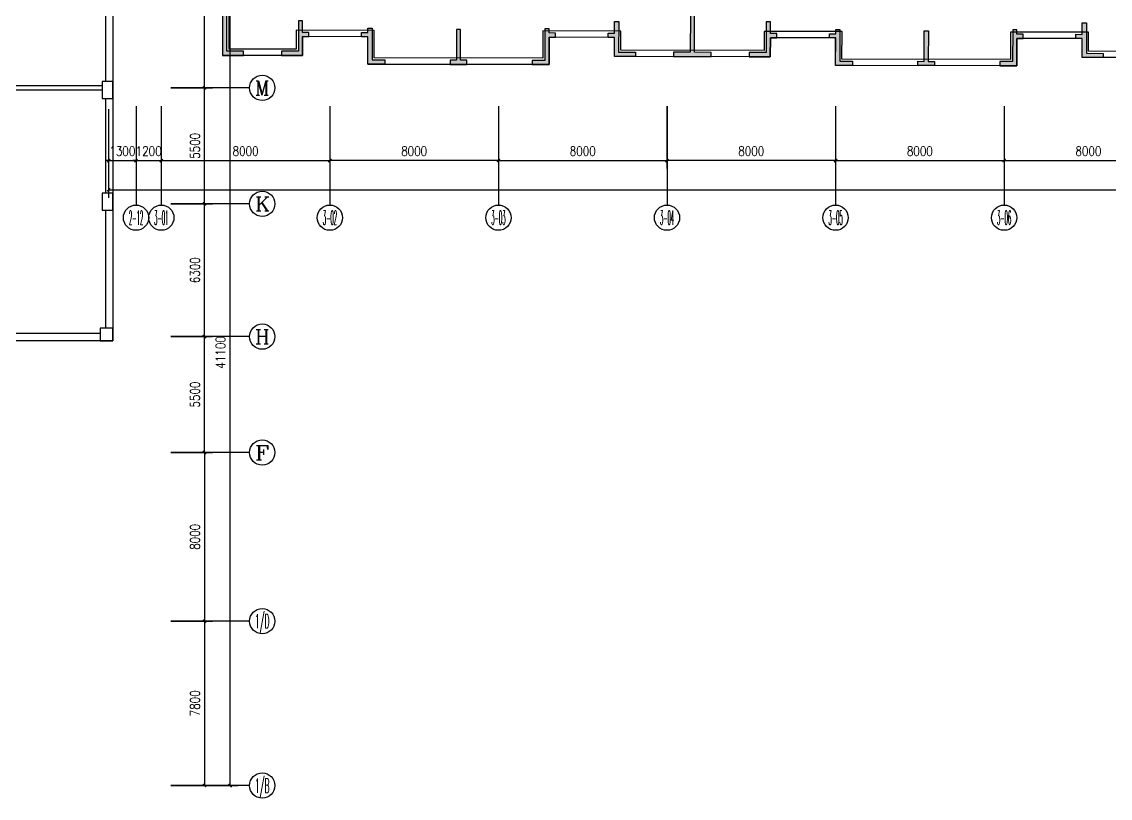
# Model space of a CAD drawing. Extents: x -781653 to 929899, y -295171 to 30012.
# Drawn here: x 326631 to 378290, y -220505 to -183668 of the extents above; entities that cross this region are included whole.
import ezdxf
from ezdxf.enums import TextEntityAlignment as Align

# ---------------------------------------------------------------- set-up
doc = ezdxf.new("R2010")
doc.units = 0
doc.header["$LTSCALE"] = 10
doc.header["$MEASUREMENT"] = 0
doc.linetypes.add('CENTER', pattern=[2, 1.25, -0.25, 0.25, -0.25])
doc.layers.get('0').update_dxf_attribs({"linetype": 'CONTINUOUS'})
doc.layers.get('Defpoints').update_dxf_attribs({"linetype": 'CONTINUOUS'})
for name, color, linetype in [('AXIS', 3, 'CONTINUOUS'), ('AXIS_TEXT', 7, 'CONTINUOUS'), ('COLUMN', 1, 'CONTINUOUS'), ('DOTE', 8, 'CENTER'), ('PUB_DIM', 3, 'CONTINUOUS'), ('solid', 252, 'CONTINUOUS'), ('wall', 8, 'CONTINUOUS'), ('wall-jg', 7, 'CONTINUOUS'), ('结构墙', 1, 'CONTINUOUS'), ('铺地', 30, 'CONTINUOUS')]:
    doc.layers.add(name, color=color, linetype=linetype)
doc.layers.get('DOTE').off()
doc.styles.add('_TCH_AXIS', font='COMPLEX', dxfattribs={"bigfont": 'GBCBIG'})
doc.styles.add('COMPLEX', font='COMPLEX')
doc.styles.add('DIM_FONT', font='SIMPLEX', dxfattribs={"width": 0.8, "bigfont": 'HZTXT'})
doc.dimstyles.new('DIMN300', dxfattribs={"dimscale": 3, "dimtxt": 300, "dimasz": 100, "dimexe": 250, "dimexo": 300, "dimgap": 150, "dimtad": 1, "dimdec": 0, "dimzin": 0, "dimdsep": 46, "dimtxsty": 'DIM_FONT', "dimblk": 'ARCHTICK', "dimcen": 0.09, "dimclrt": 7, "dimazin": 2, "dimtfac": 1, "dimtdec": 0, "dimtix": 1, "dimtmove": 2, "dimatfit": 3, "dimfxl": 0, "dimtolj": 1, "dimtzin": 0, "dimarcsym": 0})

# ---------------------------------------------------------------- blocks, each defined once
blk = doc.blocks.new('A$C5AD35C69')
at = {"layer": 'wall-jg', "color": 8}
blk.add_line((6900, 0), (15500, 0), dxfattribs=at)
blk = doc.blocks.new('A$C57C73F62')
at = {"layer": 'solid'}
for points in [[(1000, 400), (1000, 600), (200, 600), (200, 2400), (0, 2400), (0, 400)], [(22400, 600), (23200, 600), (23200, 400), (21400, 400), (21400, 600), (22200, 600), (22200, 2400), (22400, 2400)], [(2800, 600), (2800, 400), (3800, 400), (3800, 1300), (4100, 1300), (4100, 1500), (3800, 1500), (3800, 2050), (3600, 2050), (3600, 600)], [(7100, 1700), (6900, 1700), (6900, 1500), (6600, 1500), (6600, 1300), (6900, 1300), (6900, 0), (7700, 0), (7700, 200), (7100, 200)], [(11600, 0), (11600, 200), (11300, 200), (11300, 1650), (11100, 1650), (11100, 200), (10800, 200), (10800, 0)], [(15300, 200), (14700, 200), (14700, 0), (15500, 0), (15500, 1300), (15800, 1300), (15800, 1500), (15500, 1500), (15500, 1700), (15300, 1700)], [(18600, 1300), (18600, 400), (19600, 400), (19600, 600), (18800, 600), (18800, 2050), (18600, 2050), (18600, 1500), (18300, 1500), (18300, 1300)], [(26000, 1300), (26000, 400), (25000, 400), (25000, 600), (25800, 600), (25800, 2050), (26000, 2050), (26000, 1500), (26300, 1500), (26300, 1300)], [(29300, 200), (29900, 200), (29900, 0), (29100, 0), (29100, 1300), (28800, 1300), (28800, 1500), (29100, 1500), (29100, 1700), (29300, 1700)], [(33000, 0), (33000, 200), (33300, 200), (33300, 1650), (33500, 1650), (33500, 200), (33800, 200), (33800, 0)], [(37500, 1700), (37700, 1700), (37700, 1500), (38000, 1500), (38000, 1300), (37700, 1300), (37700, 0), (36900, 0), (36900, 200), (37500, 200)], [(41800, 600), (41800, 400), (40800, 400), (40800, 1300), (40500, 1300), (40500, 1500), (40800, 1500), (40800, 2050), (41000, 2050), (41000, 600)]]:
    blk.add_hatch(color=256, dxfattribs=at).paths.add_polyline_path(points)
at = {"layer": 'wall-jg'}
for points in [[(0, 400), (1000, 400), (1000, 600), (200, 600), (200, 2400), (0, 2400), (0, 400)], [(3800, 1500), (3800, 2050), (3600, 2050), (3600, 600), (2800, 600), (2800, 400), (3800, 400), (3800, 1300), (4100, 1300), (4100, 1500), (3800, 1500)], [(6900, 1500), (6900, 1700), (7100, 1700), (7100, 200), (7700, 200), (7700, 0), (6900, 0), (6900, 1300), (6600, 1300), (6600, 1500), (6900, 1500)], [(11600, 200), (11300, 200), (11300, 1650), (11100, 1650), (11100, 200), (10800, 200), (10800, 0), (11600, 0), (11600, 200)], [(15500, 1500), (15500, 1700), (15300, 1700), (15300, 200), (14700, 200), (14700, 0), (15500, 0), (15500, 1300), (15800, 1300), (15800, 1500), (15500, 1500)], [(18600, 1500), (18600, 2050), (18800, 2050), (18800, 600), (19600, 600), (19600, 400), (18600, 400), (18600, 1300), (18300, 1300), (18300, 1500), (18600, 1500)], [(26000, 1500), (26000, 2050), (25800, 2050), (25800, 600), (25000, 600), (25000, 400), (26000, 400), (26000, 1300), (26300, 1300), (26300, 1500), (26000, 1500)], [(29100, 1500), (29100, 1700), (29300, 1700), (29300, 200), (29900, 200), (29900, 0), (29100, 0), (29100, 1300), (28800, 1300), (28800, 1500), (29100, 1500)], [(33000, 200), (33300, 200), (33300, 1650), (33500, 1650), (33500, 200), (33800, 200), (33800, 0), (33000, 0), (33000, 200)], [(37700, 1500), (37700, 1700), (37500, 1700), (37500, 200), (36900, 200), (36900, 0), (37700, 0), (37700, 1300), (38000, 1300), (38000, 1500), (37700, 1500)], [(40800, 1500), (40800, 2050), (41000, 2050), (41000, 600), (41800, 600), (41800, 400), (40800, 400), (40800, 1300), (40500, 1300), (40500, 1500), (40800, 1500)]]:
    blk.add_lwpolyline(points, dxfattribs=at)
blk.add_lwpolyline([(21400, 600), (21400, 400), (23200, 400), (23200, 600), (22400, 600), (22400, 2400), (22200, 2400), (22200, 600)], close=True, dxfattribs=at)
blk = doc.blocks.new('A$C0FE76EBE')
at = {"layer": 'COLUMN'}
for points in [[(-96737, -1153), (-96237, -1153), (-96237, -353), (-96737, -353)], [(-96737, -6453), (-96237, -6453), (-96237, -5653), (-96737, -5653)], [(-96837, -12653), (-96237, -12653), (-96237, -12053), (-96837, -12053)]]:
    blk.add_lwpolyline(points, close=True, dxfattribs=at)
at = {"layer": '结构墙', "linetype": 'ByBlock'}
for p, q in [((-96587, 7497), (-96587, -353)), ((-96237, 7147), (-96237, -12653)), ((-96587, -1153), (-96587, -5653)), ((-96587, -6453), (-96587, -12053)), ((-96837, -12303), (-101737, -12303)), ((-96237, -12653), (-101737, -12653))]:
    blk.add_line(p, q, dxfattribs=at)
at = {"layer": '结构墙'}
for p, q in [((-90717, 7497), (-90732, 1190)), ((-91018, 7147), (-91033, 891)), ((-87531, 2082), (-87533, 1182)), ((-83831, 2073), (-87531, 2082)), ((-83834, 773), (-83831, 2073)), ((-87232, 1781), (-87234, 881)), ((-84132, 1773), (-87232, 1781)), ((-84135, 473), (-84132, 1773)), ((-75831, 2052), (-75834, 752)), ((-72131, 2043), (-75831, 2052)), ((-75532, 1752), (-75535, 452)), ((-72432, 1744), (-75532, 1752)), ((-72434, 844), (-72432, 1744)), ((-72133, 1143), (-72131, 2043)), ((-65331, 2026), (-65333, 1126)), ((-61631, 2017), (-65331, 2026)), ((-65032, 1725), (-65034, 825)), ((-61932, 1717), (-65032, 1725)), ((-61935, 417), (-61932, 1717)), ((-61634, 717), (-61631, 2017)), ((-53631, 1996), (-53634, 696)), ((-49931, 1987), (-53631, 1996)), ((-53332, 1696), (-53335, 396)), ((-50232, 1688), (-53332, 1696)), ((-50234, 788), (-50232, 1688)), ((-49933, 1087), (-49931, 1987)), ((-87533, 1182), (-90732, 1190)), ((-65333, 1126), (-72133, 1143)), ((-42793, 1069), (-49933, 1087)), ((-87234, 881), (-91033, 891)), ((-75834, 752), (-83834, 773)), ((-65034, 825), (-72434, 844)), ((-53634, 696), (-61634, 717)), ((-42494, 768), (-50234, 788)), ((-75535, 452), (-84135, 473)), ((-53335, 396), (-61935, 417))]:
    blk.add_line(p, q, dxfattribs=at)
blk = doc.blocks.new('_AXISO')
blk.add_circle((0, 0), 0.5)
at = {"layer": 'AXIS_TEXT', "style": 'COMPLEX', "width": 1.041667}
blk.add_attdef('A', text='', height=0.56, dxfattribs=at).set_placement((-0.25, -0.28), (0.25, -0.28), align=Align.FIT)
blk = doc.blocks.new('_ArchTick')
at = {"color": 0, "linetype": 'ByBlock', "const_width": 0.4}
blk.add_lwpolyline([(-0.5, -0.5), (0.5, 0.5)], dxfattribs=at)
blk = doc.blocks.new('*D119')
at = {"layer": 'Defpoints', "color": 0}
for p in [(174164, 54721), (182164, 54721), (182164, 51692)]:
    blk.add_point(p, dxfattribs=at)
at = {"layer": 'PUB_DIM', "color": 0, "lineweight": -2}
for p, q in [((174164, 54271), (174164, 51317)), ((182164, 54271), (182164, 51317)), ((174164, 51692), (182164, 51692))]:
    blk.add_line(p, q, dxfattribs=at)
at = {"layer": 'PUB_DIM', "color": 0, "lineweight": -2, "xscale": 150, "yscale": 150, "zscale": 150, "rotation": 180}
blk.add_blockref('_ArchTick', (174164, 51692), dxfattribs=at)
at = {"layer": 'PUB_DIM', "color": 0, "lineweight": -2, "xscale": 150, "yscale": 150, "zscale": 150}
blk.add_blockref('_ArchTick', (182164, 51692), dxfattribs=at)
at = {"layer": 'PUB_DIM', "color": 7, "insert": (178164, 52142), "char_height": 450, "attachment_point": 5, "style": 'DIM_FONT'}
blk.add_mtext('\\A1;8000', dxfattribs=at)
blk = doc.blocks.new('*D120')
at = {"layer": 'Defpoints', "color": 0}
for p in [(182164, 54721), (190164, 54721), (182164, 51692)]:
    blk.add_point(p, dxfattribs=at)
at = {"layer": 'PUB_DIM', "color": 0, "lineweight": -2}
for p, q in [((182164, 54271), (182164, 51317)), ((190164, 54271), (190164, 51317)), ((190164, 51692), (182164, 51692))]:
    blk.add_line(p, q, dxfattribs=at)
at = {"layer": 'PUB_DIM', "color": 0, "lineweight": -2, "xscale": 150, "yscale": 150, "zscale": 150, "rotation": 180}
blk.add_blockref('_ArchTick', (182164, 51692), dxfattribs=at)
at = {"layer": 'PUB_DIM', "color": 0, "lineweight": -2, "xscale": 150, "yscale": 150, "zscale": 150}
blk.add_blockref('_ArchTick', (190164, 51692), dxfattribs=at)
at = {"layer": 'PUB_DIM', "color": 7, "insert": (186164, 52142), "char_height": 450, "attachment_point": 5, "style": 'DIM_FONT'}
blk.add_mtext('\\A1;8000', dxfattribs=at)
blk = doc.blocks.new('*D121')
at = {"layer": 'Defpoints', "color": 0}
for p in [(158164, 54721), (166164, 54721), (166164, 51692)]:
    blk.add_point(p, dxfattribs=at)
at = {"layer": 'PUB_DIM', "color": 0, "lineweight": -2}
for p, q in [((158164, 54271), (158164, 51317)), ((166164, 54271), (166164, 51317)), ((158164, 51692), (166164, 51692))]:
    blk.add_line(p, q, dxfattribs=at)
at = {"layer": 'PUB_DIM', "color": 0, "lineweight": -2, "xscale": 150, "yscale": 150, "zscale": 150, "rotation": 180}
blk.add_blockref('_ArchTick', (158164, 51692), dxfattribs=at)
at = {"layer": 'PUB_DIM', "color": 0, "lineweight": -2, "xscale": 150, "yscale": 150, "zscale": 150}
blk.add_blockref('_ArchTick', (166164, 51692), dxfattribs=at)
at = {"layer": 'PUB_DIM', "color": 7, "insert": (162164, 52142), "char_height": 450, "attachment_point": 5, "style": 'DIM_FONT'}
blk.add_mtext('\\A1;8000', dxfattribs=at)
blk = doc.blocks.new('*D122')
at = {"layer": 'Defpoints', "color": 0}
for p in [(166164, 54721), (174164, 54721), (166164, 51692)]:
    blk.add_point(p, dxfattribs=at)
at = {"layer": 'PUB_DIM', "color": 0, "lineweight": -2}
for p, q in [((166164, 54271), (166164, 51317)), ((174164, 54271), (174164, 51317)), ((174164, 51692), (166164, 51692))]:
    blk.add_line(p, q, dxfattribs=at)
at = {"layer": 'PUB_DIM', "color": 0, "lineweight": -2, "xscale": 150, "yscale": 150, "zscale": 150, "rotation": 180}
blk.add_blockref('_ArchTick', (166164, 51692), dxfattribs=at)
at = {"layer": 'PUB_DIM', "color": 0, "lineweight": -2, "xscale": 150, "yscale": 150, "zscale": 150}
blk.add_blockref('_ArchTick', (174164, 51692), dxfattribs=at)
at = {"layer": 'PUB_DIM', "color": 7, "insert": (170164, 52142), "char_height": 450, "attachment_point": 5, "style": 'DIM_FONT'}
blk.add_mtext('\\A1;8000', dxfattribs=at)
blk = doc.blocks.new('*D124')
at = {"layer": 'Defpoints', "color": 0}
for p in [(190164, 54721), (198164, 54721), (198164, 51692)]:
    blk.add_point(p, dxfattribs=at)
at = {"layer": 'PUB_DIM', "color": 0, "lineweight": -2}
for p, q in [((190164, 54271), (190164, 51317)), ((198164, 54271), (198164, 51317)), ((190164, 51692), (198164, 51692))]:
    blk.add_line(p, q, dxfattribs=at)
at = {"layer": 'PUB_DIM', "color": 0, "lineweight": -2, "xscale": 150, "yscale": 150, "zscale": 150, "rotation": 180}
blk.add_blockref('_ArchTick', (190164, 51692), dxfattribs=at)
at = {"layer": 'PUB_DIM', "color": 0, "lineweight": -2, "xscale": 150, "yscale": 150, "zscale": 150}
blk.add_blockref('_ArchTick', (198164, 51692), dxfattribs=at)
at = {"layer": 'PUB_DIM', "color": 7, "insert": (194164, 52142), "char_height": 450, "attachment_point": 5, "style": 'DIM_FONT'}
blk.add_mtext('\\A1;8000', dxfattribs=at)
blk = doc.blocks.new('*D125')
at = {"layer": 'Defpoints', "color": 0}
for p in [(198164, 54721), (206164, 54721), (206164, 51692)]:
    blk.add_point(p, dxfattribs=at)
at = {"layer": 'PUB_DIM', "color": 0, "lineweight": -2}
for p, q in [((198164, 54271), (198164, 51317)), ((206164, 54271), (206164, 51317)), ((198164, 51692), (206164, 51692))]:
    blk.add_line(p, q, dxfattribs=at)
at = {"layer": 'PUB_DIM', "color": 0, "lineweight": -2, "xscale": 150, "yscale": 150, "zscale": 150, "rotation": 180}
blk.add_blockref('_ArchTick', (198164, 51692), dxfattribs=at)
at = {"layer": 'PUB_DIM', "color": 0, "lineweight": -2, "xscale": 150, "yscale": 150, "zscale": 150}
blk.add_blockref('_ArchTick', (206164, 51692), dxfattribs=at)
at = {"layer": 'PUB_DIM', "color": 7, "insert": (202164, 52142), "char_height": 450, "attachment_point": 5, "style": 'DIM_FONT'}
blk.add_mtext('\\A1;8000', dxfattribs=at)
blk = doc.blocks.new('*D150')
at = {"layer": 'Defpoints', "color": 0}
for p in [(158164, 43341), (160213, 43341), (158164, 37841)]:
    blk.add_point(p, dxfattribs=at)
at = {"layer": 'PUB_DIM', "color": 0, "lineweight": -2}
for p, q in [((158614, 43341), (160588, 43341)), ((160213, 37841), (160213, 43341)), ((158614, 37841), (160588, 37841))]:
    blk.add_line(p, q, dxfattribs=at)
at = {"layer": 'PUB_DIM', "color": 0, "lineweight": -2, "xscale": 150, "yscale": 150, "zscale": 150}
for p, rotation in [((160213, 43341), 90), ((160213, 37841), 270)]:
    blk.add_blockref('_ArchTick', p, dxfattribs=dict(at, rotation=rotation))
at = {"layer": 'PUB_DIM', "color": 7, "insert": (159763, 40591), "char_height": 450, "attachment_point": 5, "rotation": 90, "style": 'DIM_FONT'}
blk.add_mtext('\\A1;5500', dxfattribs=at)
blk = doc.blocks.new('*D151')
at = {"layer": 'Defpoints', "color": 0}
for p in [(158164, 49641), (160213, 49641), (158164, 43341)]:
    blk.add_point(p, dxfattribs=at)
at = {"layer": 'PUB_DIM', "color": 0, "lineweight": -2}
for p, q in [((158614, 49641), (160588, 49641)), ((160213, 43341), (160213, 49641)), ((158614, 43341), (160588, 43341))]:
    blk.add_line(p, q, dxfattribs=at)
at = {"layer": 'PUB_DIM', "color": 0, "lineweight": -2, "xscale": 150, "yscale": 150, "zscale": 150}
for p, rotation in [((160213, 49641), 90), ((160213, 43341), 270)]:
    blk.add_blockref('_ArchTick', p, dxfattribs=dict(at, rotation=rotation))
at = {"layer": 'PUB_DIM', "color": 7, "insert": (159763, 46491), "char_height": 450, "attachment_point": 5, "rotation": 90, "style": 'DIM_FONT'}
blk.add_mtext('\\A1;6300', dxfattribs=at)
blk = doc.blocks.new('*D152')
at = {"layer": 'Defpoints', "color": 0}
for p in [(158164, 55141), (160213, 55141), (158164, 49641)]:
    blk.add_point(p, dxfattribs=at)
at = {"layer": 'PUB_DIM', "color": 0, "lineweight": -2}
for p, q in [((158614, 55141), (160588, 55141)), ((160213, 49641), (160213, 55141)), ((158614, 49641), (160588, 49641))]:
    blk.add_line(p, q, dxfattribs=at)
at = {"layer": 'PUB_DIM', "color": 0, "lineweight": -2, "xscale": 150, "yscale": 150, "zscale": 150}
for p, rotation in [((160213, 55141), 90), ((160213, 49641), 270)]:
    blk.add_blockref('_ArchTick', p, dxfattribs=dict(at, rotation=rotation))
at = {"layer": 'PUB_DIM', "color": 7, "insert": (159763, 52391), "char_height": 450, "attachment_point": 5, "rotation": 90, "style": 'DIM_FONT'}
blk.add_mtext('\\A1;5500', dxfattribs=at)
blk = doc.blocks.new('*D153')
at = {"layer": 'Defpoints', "color": 0}
for p in [(158164, 63141), (160213, 63141), (158164, 55141)]:
    blk.add_point(p, dxfattribs=at)
at = {"layer": 'PUB_DIM', "color": 0, "lineweight": -2}
for p, q in [((158614, 63141), (160588, 63141)), ((160213, 55141), (160213, 63141)), ((158614, 55141), (160588, 55141))]:
    blk.add_line(p, q, dxfattribs=at)
at = {"layer": 'PUB_DIM', "color": 0, "lineweight": -2, "xscale": 150, "yscale": 150, "zscale": 150}
for p, rotation in [((160213, 63141), 90), ((160213, 55141), 270)]:
    blk.add_blockref('_ArchTick', p, dxfattribs=dict(at, rotation=rotation))
at = {"layer": 'PUB_DIM', "color": 7, "insert": (159763, 59141), "char_height": 450, "attachment_point": 5, "rotation": 90, "style": 'DIM_FONT'}
blk.add_mtext('\\A1;8000', dxfattribs=at)
blk = doc.blocks.new('*D154')
at = {"layer": 'Defpoints', "color": 0}
for p in [(155664, 54580), (156964, 54580), (156964, 51692)]:
    blk.add_point(p, dxfattribs=at)
at = {"layer": 'PUB_DIM', "color": 0, "lineweight": -2}
for p, q in [((155664, 54130), (155664, 51317)), ((156964, 54130), (156964, 51317)), ((155664, 51692), (155514, 51692)), ((155664, 51692), (156964, 51692)), ((156964, 51692), (157114, 51692))]:
    blk.add_line(p, q, dxfattribs=at)
at = {"layer": 'PUB_DIM', "color": 0, "lineweight": -2, "xscale": 150, "yscale": 150, "zscale": 150}
blk.add_blockref('_ArchTick', (155664, 51692), dxfattribs=at)
at = {"layer": 'PUB_DIM', "color": 0, "lineweight": -2, "xscale": 150, "yscale": 150, "zscale": 150, "rotation": 180}
blk.add_blockref('_ArchTick', (156964, 51692), dxfattribs=at)
at = {"layer": 'PUB_DIM', "color": 7, "insert": (156314, 52142), "char_height": 450, "attachment_point": 5, "style": 'DIM_FONT'}
blk.add_mtext('\\A1;1300', dxfattribs=at)
blk = doc.blocks.new('*D155')
at = {"layer": 'Defpoints', "color": 0}
for p in [(156964, 54580), (158164, 54580), (158164, 51692)]:
    blk.add_point(p, dxfattribs=at)
at = {"layer": 'PUB_DIM', "color": 0, "lineweight": -2}
for p, q in [((156964, 54130), (156964, 51317)), ((158164, 54130), (158164, 51317)), ((156964, 51692), (156814, 51692)), ((156964, 51692), (158164, 51692)), ((158164, 51692), (158314, 51692))]:
    blk.add_line(p, q, dxfattribs=at)
at = {"layer": 'PUB_DIM', "color": 0, "lineweight": -2, "xscale": 150, "yscale": 150, "zscale": 150}
blk.add_blockref('_ArchTick', (156964, 51692), dxfattribs=at)
at = {"layer": 'PUB_DIM', "color": 0, "lineweight": -2, "xscale": 150, "yscale": 150, "zscale": 150, "rotation": 180}
blk.add_blockref('_ArchTick', (158164, 51692), dxfattribs=at)
at = {"layer": 'PUB_DIM', "color": 7, "insert": (157564, 52142), "char_height": 450, "attachment_point": 5, "style": 'DIM_FONT'}
blk.add_mtext('\\A1;1200', dxfattribs=at)
blk = doc.blocks.new('*D157')
at = {"layer": 'Defpoints', "color": 0}
for p in [(155664, 54580), (295364, 54580), (295364, 50306)]:
    blk.add_point(p, dxfattribs=at)
at = {"layer": 'PUB_DIM', "color": 0, "lineweight": -2}
for p, q in [((155664, 54130), (155664, 49931)), ((295364, 54130), (295364, 49931)), ((155664, 50306), (295364, 50306))]:
    blk.add_line(p, q, dxfattribs=at)
at = {"layer": 'PUB_DIM', "color": 0, "lineweight": -2, "xscale": 150, "yscale": 150, "zscale": 150, "rotation": 180}
blk.add_blockref('_ArchTick', (155664, 50306), dxfattribs=at)
at = {"layer": 'PUB_DIM', "color": 0, "lineweight": -2, "xscale": 150, "yscale": 150, "zscale": 150}
blk.add_blockref('_ArchTick', (295364, 50306), dxfattribs=at)
at = {"layer": 'PUB_DIM', "color": 7, "insert": (225514, 50756), "char_height": 450, "attachment_point": 5, "style": 'DIM_FONT'}
blk.add_mtext('\\A1;139700', dxfattribs=at)
blk = doc.blocks.new('*D158')
at = {"layer": 'Defpoints', "color": 0}
for p in [(158164, 63141), (161426, 63141), (158164, 22041)]:
    blk.add_point(p, dxfattribs=at)
at = {"layer": 'PUB_DIM', "color": 0, "lineweight": -2}
for p, q in [((158614, 63141), (161801, 63141)), ((161426, 22041), (161426, 63141)), ((158614, 22041), (161801, 22041))]:
    blk.add_line(p, q, dxfattribs=at)
at = {"layer": 'PUB_DIM', "color": 0, "lineweight": -2, "xscale": 150, "yscale": 150, "zscale": 150}
for p, rotation in [((161426, 63141), 90), ((161426, 22041), 270)]:
    blk.add_blockref('_ArchTick', p, dxfattribs=dict(at, rotation=rotation))
at = {"layer": 'PUB_DIM', "color": 7, "insert": (160976, 42591), "char_height": 450, "attachment_point": 5, "rotation": 90, "style": 'DIM_FONT'}
blk.add_mtext('\\A1;41100', dxfattribs=at)
blk = doc.blocks.new('*D183')
at = {"layer": 'Defpoints', "color": 0}
for p in [(158164, 37841), (158164, 29841), (160213, 29841)]:
    blk.add_point(p, dxfattribs=at)
at = {"layer": 'PUB_DIM', "color": 0, "lineweight": -2}
for p, q in [((158614, 37841), (160588, 37841)), ((160213, 37841), (160213, 29841)), ((158614, 29841), (160588, 29841))]:
    blk.add_line(p, q, dxfattribs=at)
at = {"layer": 'PUB_DIM', "color": 0, "lineweight": -2, "xscale": 150, "yscale": 150, "zscale": 150}
for p, rotation in [((160213, 37841), 90), ((160213, 29841), 270)]:
    blk.add_blockref('_ArchTick', p, dxfattribs=dict(at, rotation=rotation))
at = {"layer": 'PUB_DIM', "color": 7, "insert": (159763, 33841), "char_height": 450, "attachment_point": 5, "rotation": 90, "style": 'DIM_FONT'}
blk.add_mtext('\\A1;8000', dxfattribs=at)
blk = doc.blocks.new('*D184')
at = {"layer": 'Defpoints', "color": 0}
for p in [(158164, 29841), (158164, 22041), (160213, 22041)]:
    blk.add_point(p, dxfattribs=at)
at = {"layer": 'PUB_DIM', "color": 0, "lineweight": -2}
for p, q in [((158614, 29841), (160588, 29841)), ((160213, 29841), (160213, 22041)), ((158614, 22041), (160588, 22041))]:
    blk.add_line(p, q, dxfattribs=at)
at = {"layer": 'PUB_DIM', "color": 0, "lineweight": -2, "xscale": 150, "yscale": 150, "zscale": 150}
for p, rotation in [((160213, 29841), 90), ((160213, 22041), 270)]:
    blk.add_blockref('_ArchTick', p, dxfattribs=dict(at, rotation=rotation))
at = {"layer": 'PUB_DIM', "color": 7, "insert": (159763, 25941), "char_height": 450, "attachment_point": 5, "rotation": 90, "style": 'DIM_FONT'}
blk.add_mtext('\\A1;7800', dxfattribs=at)
blk = doc.blocks.new('A$C35934B5C')
at = {"layer": 'AXIS'}
for p, q in [((162353.4, 55140.6), (158614.2, 55140.6)), ((156964.2, 54270.5), (156964.2, 49583.5)), ((158164.2, 54270.5), (158164.2, 49583.5)), ((166164.2, 54270.5), (166164.2, 49583.5)), ((174164.2, 54270.5), (174164.2, 49583.5)), ((182164.2, 54270.5), (182164.2, 49583.5)), ((190164.2, 54270.5), (190164.2, 49583.5)), ((198164.2, 54270.5), (198164.2, 49583.5)), ((162353.4, 49640.6), (158614.2, 49640.6)), ((162353.4, 43340.6), (158614.2, 43340.6)), ((162353.4, 37840.6), (158614.2, 37840.6)), ((162353.4, 29840.6), (158614.2, 29840.6)), ((162353.4, 22040.6), (158614.2, 22040.6))]:
    blk.add_line(p, q, dxfattribs=at)
at = {"layer": 'AXIS', "linetype": 'ByBlock'}
ref = blk.add_blockref('_AXISO', (162953.4, 55140.6), dxfattribs=dict(at, xscale=1200, yscale=1200, zscale=1200))
ref.add_attrib('A', 'M', dxfattribs={"layer": 'AXIS_TEXT', "linetype": 'ByBlock', "height": 678.8, "style": '_TCH_AXIS'}).set_placement((162614, 54801.2), (163292.8, 54801.2), align=Align.FIT)
ref = blk.add_blockref('_AXISO', (162953.4, 49640.6), dxfattribs=dict(at, xscale=1200, yscale=1200, zscale=1200))
ref.add_attrib('A', 'K', dxfattribs={"layer": 'AXIS_TEXT', "linetype": 'ByBlock', "height": 678.8, "style": '_TCH_AXIS', "width": 1.105263}).set_placement((162614, 49301.2), (163292.8, 49301.2), align=Align.FIT)
at = {"layer": 'AXIS'}
ref = blk.add_blockref('_AXISO', (156964.2, 48983.5), dxfattribs=dict(at, xscale=1200, yscale=1200, zscale=1200))
ref.add_attrib('A', '2-12', dxfattribs={"layer": 'AXIS_TEXT', "linetype": 'ByBlock', "height": 678.82, "style": '_TCH_AXIS', "width": 0.28}).set_placement((156624.8, 48644.1), (157303.6, 48644.1), align=Align.FIT)
ref = blk.add_blockref('_AXISO', (158164.2, 48983.5), dxfattribs=dict(at, xscale=1200, yscale=1200, zscale=1200))
ref.add_attrib('A', '3-01', dxfattribs={"layer": 'AXIS_TEXT', "linetype": 'ByBlock', "height": 678.82, "style": '_TCH_AXIS', "width": 0.283784}).set_placement((157824.8, 48644.1), (158503.6, 48644.1), align=Align.FIT)
ref = blk.add_blockref('_AXISO', (166164.2, 48983.5), dxfattribs=dict(at, xscale=1200, yscale=1200, zscale=1200))
ref.add_attrib('A', '3-02', dxfattribs={"layer": 'AXIS_TEXT', "linetype": 'ByBlock', "height": 678.82, "style": '_TCH_AXIS', "width": 0.265823}).set_placement((165824.8, 48644.1), (166503.6, 48644.1), align=Align.FIT)
ref = blk.add_blockref('_AXISO', (174164.2, 48983.5), dxfattribs=dict(at, xscale=1200, yscale=1200, zscale=1200))
ref.add_attrib('A', '3-03', dxfattribs={"layer": 'AXIS_TEXT', "linetype": 'ByBlock', "height": 678.82, "style": '_TCH_AXIS', "width": 0.265823}).set_placement((173824.8, 48644.1), (174503.6, 48644.1), align=Align.FIT)
ref = blk.add_blockref('_AXISO', (182164.2, 48983.5), dxfattribs=dict(at, xscale=1200, yscale=1200, zscale=1200))
ref.add_attrib('A', '3-04', dxfattribs={"layer": 'AXIS_TEXT', "linetype": 'ByBlock', "height": 678.82, "style": '_TCH_AXIS', "width": 0.259259}).set_placement((181824.8, 48644.1), (182503.6, 48644.1), align=Align.FIT)
ref = blk.add_blockref('_AXISO', (190164.2, 48983.5), dxfattribs=dict(at, xscale=1200, yscale=1200, zscale=1200))
ref.add_attrib('A', '3-05', dxfattribs={"layer": 'AXIS_TEXT', "linetype": 'ByBlock', "height": 678.82, "style": '_TCH_AXIS', "width": 0.265823}).set_placement((189824.8, 48644.1), (190503.6, 48644.1), align=Align.FIT)
ref = blk.add_blockref('_AXISO', (198164.2, 48983.5), dxfattribs=dict(at, xscale=1200, yscale=1200, zscale=1200))
ref.add_attrib('A', '3-06', dxfattribs={"layer": 'AXIS_TEXT', "linetype": 'ByBlock', "height": 678.82, "style": '_TCH_AXIS', "width": 0.265823}).set_placement((197824.8, 48644.1), (198503.6, 48644.1), align=Align.FIT)
at = {"layer": 'AXIS', "linetype": 'ByBlock'}
ref = blk.add_blockref('_AXISO', (162953.4, 43340.6), dxfattribs=dict(at, xscale=1200, yscale=1200, zscale=1200))
ref.add_attrib('A', 'H', dxfattribs={"layer": 'AXIS_TEXT', "linetype": 'ByBlock', "height": 678.8, "style": '_TCH_AXIS', "width": 1.05}).set_placement((162614, 43001.2), (163292.8, 43001.2), align=Align.FIT)
ref = blk.add_blockref('_AXISO', (162953.4, 37840.6), dxfattribs=dict(at, xscale=1200, yscale=1200, zscale=1200))
ref.add_attrib('A', 'F', dxfattribs={"layer": 'AXIS_TEXT', "linetype": 'ByBlock', "height": 678.8, "style": '_TCH_AXIS', "width": 1.3125}).set_placement((162614, 37501.2), (163292.8, 37501.2), align=Align.FIT)
ref = blk.add_blockref('_AXISO', (162953.4, 29840.6), dxfattribs=dict(at, xscale=1200, yscale=1200, zscale=1200))
ref.add_attrib('A', '1/D', dxfattribs={"layer": 'AXIS_TEXT', "linetype": 'ByBlock', "height": 678.82, "style": '_TCH_AXIS', "width": 0.388889}).set_placement((162614, 29501.2), (163292.8, 29501.2), align=Align.FIT)
ref = blk.add_blockref('_AXISO', (162953.4, 22040.6), dxfattribs=dict(at, xscale=1200, yscale=1200, zscale=1200))
ref.add_attrib('A', '1/B', dxfattribs={"layer": 'AXIS_TEXT', "linetype": 'ByBlock', "height": 678.82, "style": '_TCH_AXIS', "width": 0.388889}).set_placement((162614, 21701.2), (163292.8, 21701.2), align=Align.FIT)
at = {"layer": 'PUB_DIM'}
for base, p1, p2, angle, picture, middle in [((160213.1, 63140.6), (158164.2, 55140.6), (158164.2, 63140.6), 90, '*D153', (159763.1, 59140.6)), ((161425.6, 63140.6), (158164.2, 22040.6), (158164.2, 63140.6), 90, '*D158', (160975.6, 42590.6)), ((160213.1, 55140.6), (158164.2, 49640.6), (158164.2, 55140.6), 90, '*D152', (159763.1, 52390.6)), ((166164.2, 51692.1), (174164.2, 54720.5), (166164.2, 54720.5), 180, '*D122', (170164.2, 52142.1)), ((182164.2, 51692.1), (190164.2, 54720.5), (182164.2, 54720.5), 180, '*D120', (186164.2, 52142.1)), ((160213.1, 49640.6), (158164.2, 43340.6), (158164.2, 49640.6), 90, '*D151', (159763.1, 46490.6)), ((160213.1, 43340.6), (158164.2, 37840.6), (158164.2, 43340.6), 90, '*D150', (159763.1, 40590.6)), ((160213.1, 29840.6), (158164.2, 37840.6), (158164.2, 29840.6), 90, '*D183', (159763.1, 33840.6)), ((160213.1, 22040.6), (158164.2, 29840.6), (158164.2, 22040.6), 90, '*D184', (159763.1, 25940.6))]:
    dim = blk.add_linear_dim(base=base, p1=p1, p2=p2, angle=angle, dimstyle='DIMN300', override={"dimscale": 1.5}, dxfattribs=at)
    dim.commit()
    dim.dimension.update_dxf_attribs({"geometry": picture, "text_midpoint": middle})
for base, p1, p2, picture, middle in [((156964.2, 51692.1), (155664.2, 54580), (156964.2, 54580), '*D154', (156314.2, 52142.1)), ((295364.2, 50305.7), (155664.2, 54580), (295364.2, 54580), '*D157', (225514.2, 50755.7)), ((158164.2, 51692.1), (156964.2, 54580), (158164.2, 54580), '*D155', (157564.2, 52142.1)), ((166164.2, 51692.1), (158164.2, 54720.5), (166164.2, 54720.5), '*D121', (162164.2, 52142.1)), ((182164.2, 51692.1), (174164.2, 54720.5), (182164.2, 54720.5), '*D119', (178164.2, 52142.1)), ((198164.2, 51692.1), (190164.2, 54720.5), (198164.2, 54720.5), '*D124', (194164.2, 52142.1)), ((206164.2, 51692.1), (198164.2, 54720.5), (206164.2, 54720.5), '*D125', (202164.2, 52142.1))]:
    dim = blk.add_linear_dim(base=base, p1=p1, p2=p2, dimstyle='DIMN300', override={"dimscale": 1.5}, dxfattribs=at)
    dim.commit()
    dim.dimension.update_dxf_attribs({"geometry": picture, "text_midpoint": middle})

msp = doc.modelspace()

# ---------------------------------------------------------------- linework, layer by layer
at = {"layer": 'wall'}
for p, q in [((330453.8, -186705.1), (325503.8, -186705.1)), ((330453.8, -186905.1), (325503.8, -186905.1))]:
    msp.add_line(p, q, dxfattribs=at)

# ---------------------------------------------------------------- block references
at = {"layer": 'DOTE', "color": 3}
msp.add_blockref('A$C35934B5C', (175089.6, -241945.8), dxfattribs=at)
at = {"layer": 'wall', "rotation": 359.8550520984393}
msp.add_blockref('A$C57C73F62', (336155.6, -185660.9), dxfattribs=at)
at = {"layer": '结构墙'}
msp.add_blockref('A$C0FE76EBE', (427190.6, -186151.8), dxfattribs=at)
at = {"layer": '铺地', "rotation": 359.8550520984796}
msp.add_blockref('A$C5AD35C69', (336155.6, -185660.9), dxfattribs=at)

doc.saveas('drawing.dxf')
